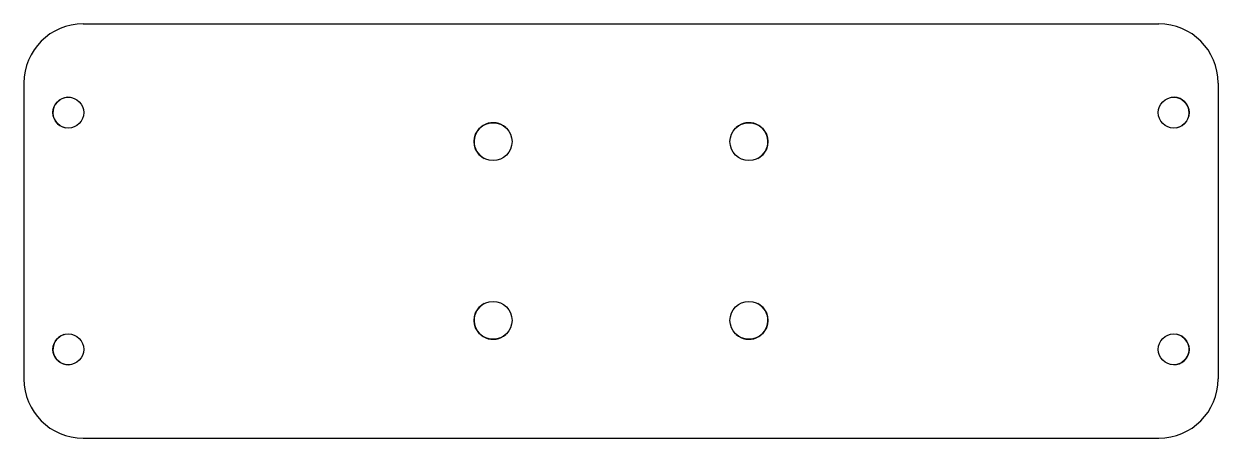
# Model space of a CAD drawing. Header units: millimetres. Extents: x -22 to 179, y -35 to 35.
import ezdxf

# ---------------------------------------------------------------- set-up
doc = ezdxf.new("R2010")
doc.units = ezdxf.units.MM

msp = doc.modelspace()

# ---------------------------------------------------------------- linework, layer by layer
at = {"color": 7, "linetype": 'Continuous', "lineweight": 25}
for p, q in [((-12.5, 35), (169.12, 35)), ((-22.5, 25), (-22.5, -25)), ((179.12, 25), (179.12, -25)), ((171.62, -22.6), (171.18, -22.56)), ((-12.5, -35), (169.12, -35))]:
    msp.add_line(p, q, dxfattribs=at)
for centre, radius in [((-15, 20), 2.6), ((171.62, 20), 2.6), ((56.71, 15.1), 3.2), ((99.91, 15.1), 3.2), ((56.71, -15.1), 3.2), ((99.91, -15.1), 3.2), ((-15, -20), 2.6), ((171.62, -20), 2.6)]:
    msp.add_circle(centre, radius, dxfattribs=at)
for centre, radius, start, end in [((-12.5, 25), 10, 90, 180), ((169.12, 25), 10, 0, 90), ((-15, 20), 2.6, 81.6815, 259.4634), ((171.62, 20), 2.6, 280.5366, 99.6707), ((56.71, 15.1), 3.2, 48.0695, 242.0177), ((99.91, 15.1), 3.2, 297.9823, 131.9305), ((56.71, -15.1), 3.2, 117.9823, 311.9305), ((99.91, -15.1), 3.2, 228.0695, 62.0177), ((-15, -20), 2.6, 106.8743, 283.6591), ((171.62, -20), 2.6, 270, 79.4634), ((-12.5, -25), 10, 180, 270), ((169.12, -25), 10, 270, 0)]:
    msp.add_arc(centre, radius, start, end, dxfattribs=at)

doc.saveas('drawing.dxf')
